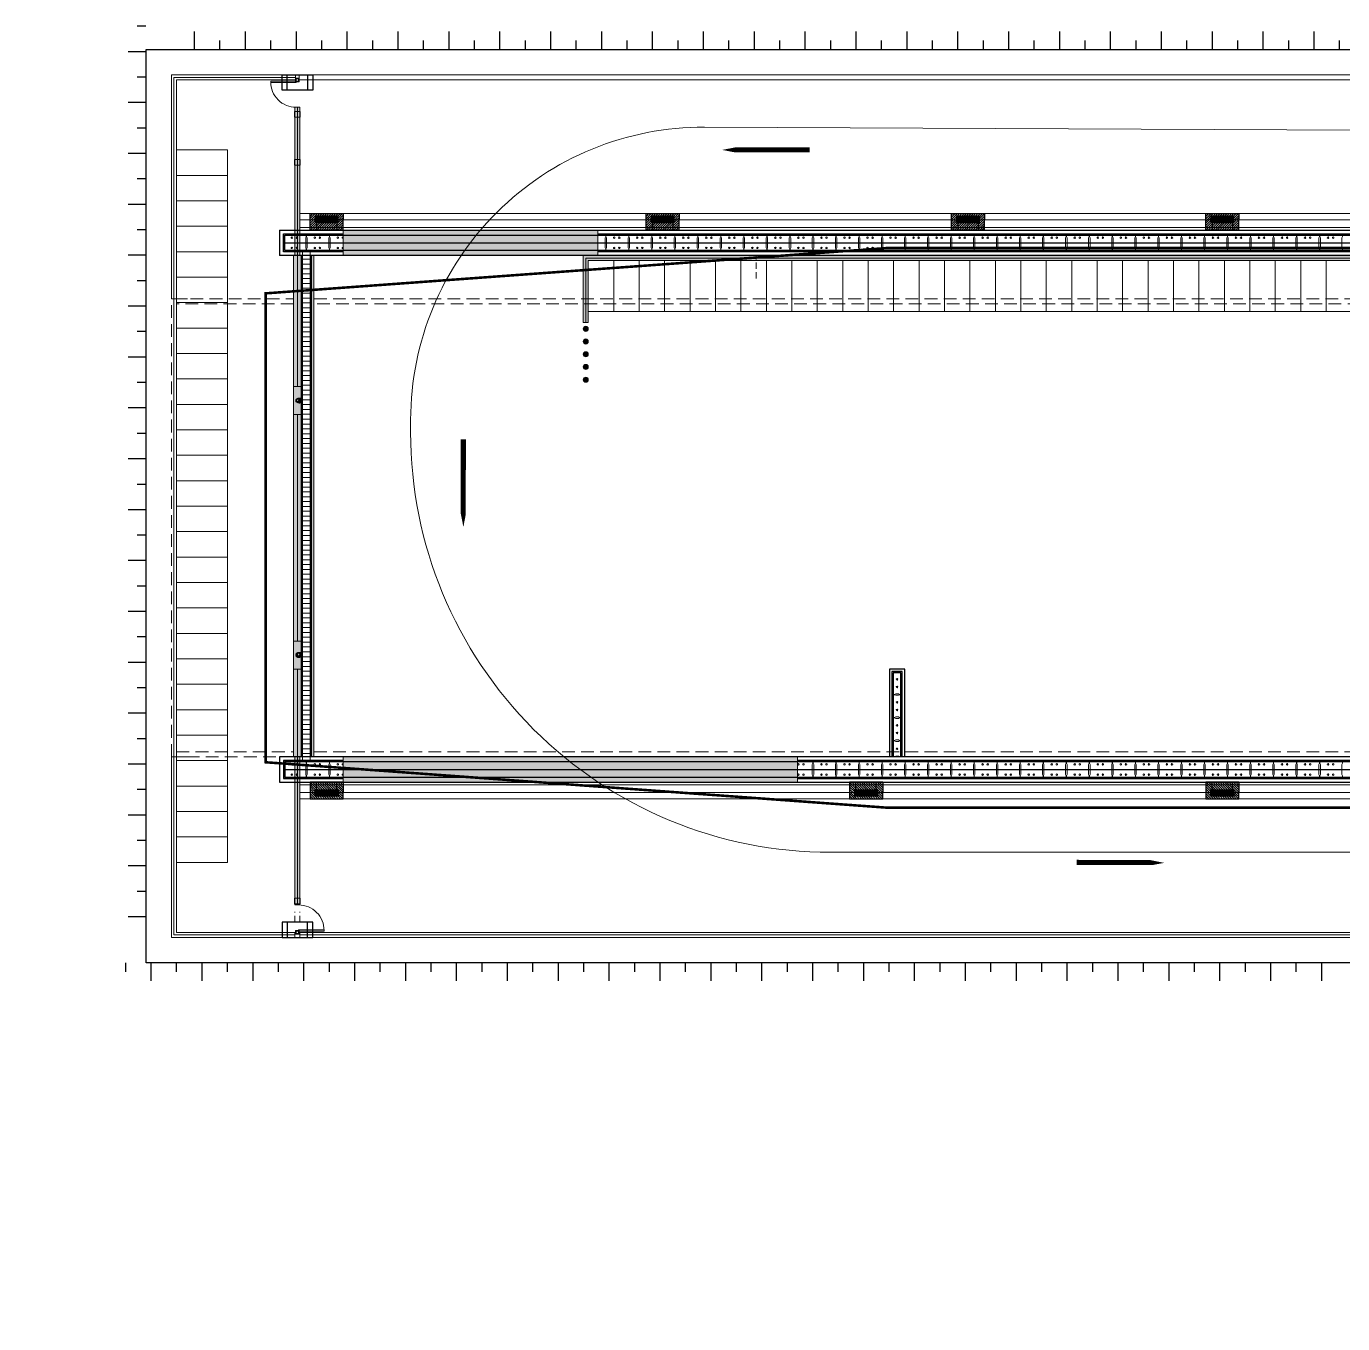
# Model space of a CAD drawing. Header units: millimetres. Extents: x -257704 to 345913, y -114363 to 98547.
# Drawn here: x -78703 to -26972, y -31280 to 19708 of the extents above; entities that cross this region are included whole.
import ezdxf

# ---------------------------------------------------------------- set-up
doc = ezdxf.new("R2010")
doc.units = ezdxf.units.MM
doc.header["$LTSCALE"] = 100
doc.header["$MEASUREMENT"] = 0
for name, pattern in [('CENTERX2', [4, 2.5, -0.5, 0.5, -0.5]), ('CONTINOUS', [0]), ('CP2-DRA-FT-STTD-39301-39302$0$DASHDOT', [1, 0.5, -0.25, 0, -0.25]), ('DASHDOT', [1, 0.5, -0.25, 0, -0.25]), ('DASHED2', [0.375, 0.25, -0.125])]:
    doc.linetypes.add(name, pattern=pattern)
for name, color, linetype, lineweight in [('1.Fence Wall', 2, 'Continuous', 15), ('3', 3, 'DASHDOT', 13), ('3.Curb', 6, 'CONTINOUS', 15), ('8', 8, 'Continuous', 5), ('ARC_AXIS_LINE', 240, 'Continuous', 5), ('ARC_HATCH', 8, 'Continuous', 0), ('BOLLARD', 221, 'Continuous', 5), ('BOUNDARY', 251, 'Continuous', 5), ('Fence200', 1, 'Continuous', 5), ('Foundation', 3, 'DASHED2', 9), ('gate', 5, 'Continuous', 9), ('hatch', 8, 'Continuous', 9), ('Retaining wall', 5, 'DASHED2', 5), ('trench cover', 74, 'Continuous', 0)]:
    doc.layers.add(name, color=color, linetype=linetype, lineweight=lineweight)
doc.layers.add('ARC-PAKING-AR', color=9, linetype='Continuous', lineweight=5, true_color=0x808080)
for name, color, linetype in [('H_MepDuong', 3, 'Continuous'), ('L1-DRAINAGE-LONG_DITCH', 25, 'Continuous'), ('L1-DRAINAGE-TRANS_PIPE', 230, 'CENTERX2'), ('MEP-PL-STORM', 140, 'CP2-DRA-FT-STTD-39301-39302$0$DASHDOT')]:
    doc.layers.add(name, color=color, linetype=linetype)

# ---------------------------------------------------------------- blocks, each defined once
blk = doc.blocks.new('*U56')
at = {"layer": 'H_MepDuong', "ltscale": 10}
for p, q in [((0, 0), (0, 700)), ((1000, 0), (1000, 350))]:
    blk.add_line(p, q, dxfattribs=at)
blk = doc.blocks.new('*U57')
for p, rotation in [((700330, -133118), 38.69068806982043), ((698769, -134369), 38.69068806982043), ((697208, -135619), 38.69068806982043), ((695647, -136869), 38.69068806982043), ((694086, -138119), 38.69068806982043), ((692525, -139370), 38.69068806982043), ((690963, -140620), 38.69068806982043), ((689402, -141870), 38.69068806982043), ((687841, -143120), 38.69068806982043), ((686280, -144371), 38.69068806982043), ((684719, -145621), 38.69068806982043), ((683158, -146871), 38.69068806982043), ((681597, -148121), 38.69068806982043), ((680036, -149371), 38.69068806982043), ((678475, -150622), 38.69068806982043), ((676914, -151872), 38.69068806982043), ((675353, -153122), 38.69068806982043), ((673792, -154372), 38.69068806982043), ((672231, -155623), 38.69068806982043), ((670670, -156873), 38.69068806982043), ((669109, -158123), 38.69068806982043), ((667548, -159373), 38.69068806982043), ((665986, -160624), 38.69068806982043), ((664554, -161888), 128.6906876853414), ((722993, -160962), 218.6907152937127), ((721432, -162213), 218.6907152937127), ((665805, -163449), 128.6906876853414), ((719871, -163463), 218.6907152937127), ((667055, -165010), 128.6906876853414), ((718310, -164713), 218.6907152937127), ((668305, -166571), 128.6906876853414), ((716749, -165963), 218.6907152937127), ((669555, -168132), 128.6906876853414), ((715188, -167214), 218.6907152937127), ((713626, -168464), 218.6907152937127), ((670806, -169693), 128.6906876853414), ((712065, -169714), 218.6907152937127), ((672056, -171254), 128.6906876853414), ((710504, -170964), 218.6907152937127), ((673306, -172816), 128.6906876853414), ((708943, -172214), 218.6907152937127), ((674556, -174377), 128.6906876853414), ((707382, -173465), 218.6907152937127), ((705821, -174715), 218.6907152937127), ((675807, -175938), 128.6906876853414), ((704260, -175965), 218.6907152937127), ((677057, -177499), 128.6906876853414), ((702699, -177215), 218.6907152937127), ((678307, -179060), 128.6906876853414), ((701138, -178466), 218.6907152937127), ((679557, -180621), 128.6906876853414), ((699577, -179716), 218.6907152937127), ((698016, -180966), 218.6907152937127), ((680807, -182182), 128.6906876853414), ((696455, -182216), 218.6907152937127), ((682058, -183743), 128.6906876853414), ((694894, -183467), 218.6907152937127), ((683308, -185304), 128.6906876853414), ((693333, -184717), 218.6907152937127), ((684558, -186865), 128.6906876853414), ((691772, -185967), 218.6907152937127), ((690211, -187217), 218.6907152937127), ((685808, -188426), 128.6906876853414), ((688649, -188467), 218.6907152937127), ((687088, -189718), 218.6907152937127)]:
    blk.add_blockref('*U56', p, dxfattribs=dict(rotation=rotation))
blk = doc.blocks.new('A$C289536E3')
at = {"layer": 'ARC_HATCH'}
h = blk.add_hatch(dxfattribs=at)
h.set_pattern_fill('ANSI31', color=256, scale=0.02, angle=-89.9998)
h.set_pattern_definition([(315.000175, (903.078894, 264.85122), (0.0449011436, 0.0449014176), [])])
h.paths.add_polyline_path([(0.65, -0.65), (0.65, -0.4), (0.65, 0), (0.4, 0), (0.4, -0.3), (0.45, -0.3), (0.45, -0.55), (-0.45, -0.55), (-0.45, -0.3), (-0.4, -0.3), (-0.4, 0), (-0.65, 0), (-0.65, -0.4), (-0.65, -0.65)])
h.paths.add_polyline_path([(0.4, -0.3), (0.4, 0), (-0.4, 0), (-0.4, -0.3)], flags=17)
h = blk.add_hatch(color=256, dxfattribs=at)
h.dxf.hatch_style = 1
h.paths.add_polyline_path([(0.437, -0.537), (0.437, -0.313), (-0.437, -0.313), (-0.437, -0.537)])
h.paths.add_polyline_path([(0.432, -0.532), (-0.432, -0.532), (-0.432, -0.318), (0.432, -0.318)], flags=16)
h = blk.add_hatch(dxfattribs=at)
h.set_pattern_fill('ANSI32', color=256, scale=0.003, angle=225.0002)
h.set_pattern_definition([(270.0001748, (903.078893, 264.901222), (0.028575, 8.72e-08), []), (270.0001748, (903.069368, 264.891697), (0.028575, 8.72e-08), [])])
h.paths.add_polyline_path([(0.432, -0.318), (0.432, -0.532), (-0.432, -0.532), (-0.432, -0.318)])
blk.add_line((0.65, 0), (-0.65, 0))
at = {"ltscale": 0.5, "flags": 128}
blk.add_lwpolyline([(-0.65, -0.4), (-0.65, -0.65), (0.65, -0.65), (0.65, -0.4)], dxfattribs=at)
for points in [[(0.45, -0.3), (0.45, -0.55), (-0.45, -0.55), (-0.45, -0.3)], [(0.437, -0.313), (0.437, -0.537), (-0.437, -0.537), (-0.437, -0.313)], [(0.432, -0.318), (0.432, -0.532), (-0.432, -0.532), (-0.432, -0.318)]]:
    blk.add_lwpolyline(points, close=True)
at = {"layer": 'L1-DRAINAGE-LONG_DITCH', "ltscale": 2}
for p, q in [((0.4, -0.35), (0.4, 0)), ((0.65, 0), (0.65, -0.4)), ((-0.65, 0), (-0.65, -0.4)), ((-0.4, -0.35), (-0.4, 0))]:
    blk.add_line(p, q, dxfattribs=at)
blk.add_lwpolyline([(0.4, -0.35), (0.4, -0.5), (-0.4, -0.5), (-0.4, -0.35)], close=True, dxfattribs=at)
blk = doc.blocks.new('*U54')
at = {"layer": 'ARC-PAKING-AR'}
blk.add_lwpolyline([(468, 1015), (1093, 235), (-468, -1015), (-1093, -235)], close=True, dxfattribs=at)
blk = doc.blocks.new('*U55')
for p in [(-16878, 21074), (-16253, 20294), (-15628, 19513), (-15003, 18733), (-14378, 17952), (-13752, 17172), (-13127, 16391), (-12502, 15611), (-11877, 14830), (-11252, 14050), (-10627, 13269), (-10002, 12489), (-9377, 11708), (-8752, 10927), (-8126, 10147), (-7501, 9366), (-6876, 8586), (-6251, 7805), (-5626, 7025), (-5001, 6244), (-4376, 5464), (-3751, 4683), (-3126, 3903), (-2500, 3122), (-1875, 2342), (-1250, 1561), (-625, 781), (0, 0)]:
    blk.add_blockref('*U54', p)
blk = doc.blocks.new('CP2-DRA-FT-STTD-39301-39302$0$PIPE')
h = blk.add_hatch(color=256)
h.dxf.hatch_style = 1
h.paths.add_polyline_path([(50, 0, 1), (0, 0, -1), (-50, 0, 1)])
at = {"ltscale": 100}
for radius in [57, 50]:
    blk.add_circle((0, 0), radius, dxfattribs=at)
for centre, start, end in [((-25, 0), 180, 0), ((25, 0), 0, 180)]:
    blk.add_arc(centre, 25, start, end)
blk = doc.blocks.new('ELB90-150(UP90)DN')
for p, q in [((-84, -83), (-89, -88)), ((-89, -168), (-89, -88)), ((-89, -88), (-13, -88)), ((-89, -168), (89, -168)), ((-84, -29), (-84, -83)), ((-84, -83), (-32, -83)), ((0, -89), (0, -168)), ((13, -88), (89, -88)), ((84, -83), (32, -83)), ((84, -83), (84, -29)), ((84, -83), (89, -88)), ((89, -168), (89, -88))]:
    blk.add_line(p, q)
for radius in [89, 84]:
    blk.add_circle((0, 0), radius)
blk = doc.blocks.new('*U21')
blk.add_blockref('ELB90-150(UP90)DN', (0, 0))
blk = doc.blocks.new('bollard H')
at = {"layer": 'BOLLARD'}
h = blk.add_hatch(color=256, dxfattribs=at)
h.dxf.hatch_style = 1
h.set_gradient(color1=(128, 128, 128), tint=1, name='SPHERICAL')
edge = h.paths.add_edge_path()
edge.add_arc((0, 0), 0.1, -7.8306, 352.1694)
blk.add_circle((0, 0), 0.1, dxfattribs=at)
blk = doc.blocks.new('*U53')
at = {"layer": 'BOLLARD', "xscale": 1000, "yscale": 1000, "zscale": 1000, "rotation": 7.830578339736208}
blk.add_blockref('bollard H', (0, 0), dxfattribs=at)
blk = doc.blocks.new('*U52')
at = {"layer": 'BOLLARD'}
for p in [(-272, 1981), (-204, 1486), (-136, 991), (-68, 495), (0, 0)]:
    blk.add_blockref('*U53', p, dxfattribs=at)
blk = doc.blocks.new('cv1')
at = {"layer": 'trench cover'}
blk.add_lwpolyline([(-0.195, -0.025), (-0.1, -0.025), (-0.05, 0), (0.05, 0), (0.1, -0.025), (0.195, -0.025), (0.195, 0.875), (0.1, 0.875), (0.05, 0.85), (-0.05, 0.85), (-0.1, 0.875), (-0.195, 0.875)], close=True, dxfattribs=at)
for centre in [(0, 0.575), (0, 0.275)]:
    blk.add_circle(centre, 0.03, dxfattribs=at)
blk = doc.blocks.new('*U37')
at = {"layer": 'trench cover', "rotation": 38.69068872130704}
blk.add_blockref('cv1', (0.266, -0.332), dxfattribs=at)
blk = doc.blocks.new('*U38')
at = {"layer": 'trench cover'}
for p in [(-1.131, 1.413), (-0.566, 0.706), (0, 0)]:
    blk.add_blockref('*U37', p, dxfattribs=at)
blk = doc.blocks.new('c1')
at = {"layer": 'trench cover'}
blk.add_lwpolyline([(875, 345), (875, 250), (850, 200), (850, -200), (875, -250), (875, -345), (-25, -345), (-25, -250), (0, -200), (0, 200), (-25, 250), (-25, 345)], close=True, dxfattribs=at)
for centre in [(304, 200), (504, 200), (304, -200), (504, -200)]:
    blk.add_circle(centre, 30, dxfattribs=at)
blk = doc.blocks.new('*U41')
at = {"layer": 'trench cover', "xscale": 0.001, "yscale": 0.001, "zscale": 0.001}
blk.add_blockref('c1', (-0.425, 0), dxfattribs=at)
blk = doc.blocks.new('*U45')
at = {"layer": 'trench cover', "xscale": 0.001, "yscale": 0.001, "zscale": 0.001}
blk.add_blockref('c1', (-0.425, 0), dxfattribs=at)
blk = doc.blocks.new('latest trench ap')
at = {"layer": '8', "ltscale": 0.5}
h = blk.add_hatch(dxfattribs=at)
h.set_pattern_fill('AR-CONC', color=256, scale=0.002, angle=-128.6907)
h.set_pattern_definition([(319.99983, (-129.99318, 128.5194), (-0.0318793, -0.36436924), [0.0381, -0.4191]), (264.99983, (-129.99318, 128.5194), (0.3821139, 0.0704857), [0.03048, -0.3352812]), (10.45127, (-129.99583, 128.48904), (0.3502346, -0.2938836), [0.03238, -0.3561805]), (316.18403, (-129.89158, 128.5194), (-0.0840863, -0.5421578), [0.05715, -0.62865]), (6.6354, (-129.8986, 128.47423), (0.4948508, -0.4748098), [0.04857, -0.5342712]), (261.184, (-129.8916, 128.5194), (0.4948508, -0.4748098), [0.04572, -0.5029195]), (290.99983, (-129.91698, 128.4686), (-0.2045313, -0.30322816), [0.0381, -0.4191]), (235.99983, (-129.91698, 128.4686), (0.3683756, -0.1236052), [0.03048, -0.33528]), (341.45127, (-129.93402, 128.44334), (0.1638442, -0.4268333), [0.03238, -0.3561799]), (307.49983, (-129.99318, 128.51941), (0.16911006, -0.00617772), [0, -0.331216, 0, -0.34036, 0, -0.33655]), (277.49983, (-129.99318, 128.5194), (0.20036074, -0.13363994), [0, -0.194056, 0, -0.323596, 0, -0.12827]), (237.49983, (-129.99318, 128.63269), (-0.01145832, -0.27118116), [0, -0.127, 0, -0.39624, 0, -0.52578]), (227.49983, (-129.99318, 128.6835), (0.0508521, -0.2962585), [0, -0.1651, 0, -0.263144, 0, -0.37338])])
h.paths.add_polyline_path([(-140.005, 10), (-140.005, 9), (-150.005, 9), (-150.005, 10)])
h = blk.add_hatch(dxfattribs=at)
h.set_pattern_fill('AR-CONC', color=256, scale=0.002, angle=-128.6907)
h.set_pattern_definition([(319.99983, (-129.99318, 107.8194), (-0.0318793, -0.36436924), [0.0381, -0.4191]), (264.99983, (-129.99318, 107.8194), (0.3821139, 0.0704857), [0.03048, -0.3352812]), (10.45127, (-129.99583, 107.78905), (0.3502346, -0.2938836), [0.03238, -0.3561805]), (316.18403, (-129.89158, 107.8194), (-0.0840863, -0.5421578), [0.05715, -0.62865]), (6.6354, (-129.8986, 107.77423), (0.4948508, -0.4748098), [0.04857, -0.5342712]), (261.184, (-129.8916, 107.8194), (0.4948508, -0.4748098), [0.04572, -0.5029195]), (290.99983, (-129.91698, 107.7686), (-0.2045313, -0.30322816), [0.0381, -0.4191]), (235.99983, (-129.91698, 107.7686), (0.3683756, -0.1236052), [0.03048, -0.33528]), (341.45127, (-129.93402, 107.74334), (0.1638442, -0.4268333), [0.03238, -0.3561799]), (307.49983, (-129.99318, 107.81941), (0.16911006, -0.00617772), [0, -0.331216, 0, -0.34036, 0, -0.33655]), (277.49983, (-129.99318, 107.81941), (0.20036074, -0.13363994), [0, -0.194056, 0, -0.323596, 0, -0.12827]), (237.49983, (-129.99318, 107.9327), (-0.01145832, -0.27118116), [0, -0.127, 0, -0.39624, 0, -0.52578]), (227.49983, (-129.99318, 107.9835), (0.0508521, -0.2962585), [0, -0.1651, 0, -0.263144, 0, -0.37338])])
h.paths.add_polyline_path([(-132.155, -10.7), (-132.155, -11.7), (-150.005, -11.7), (-150.005, -10.7)])
for points in [[(-140.005, 10), (-140.005, 9), (-150.005, 9), (-150.005, 10)], [(-132.155, -10.7), (-132.155, -11.7), (-150.005, -11.7), (-150.005, -10.7)]]:
    blk.add_lwpolyline(points, close=True, dxfattribs=at)
at = {"layer": 'L1-DRAINAGE-LONG_DITCH', "ltscale": 0.8}
for p, q in [((-152.505, 10), (-152.505, 9)), ((-152.355, 9.15), (-152.355, 9.85))]:
    blk.add_line(p, q, dxfattribs=at)
at = {"layer": 'L1-DRAINAGE-LONG_DITCH', "ltscale": 0.8, "flags": 128}
for points in [[(-152.505, 10), (-130.47, 10), (-93.155, 10), (-40.705, 10)], [(-152.355, 9.85), (-150.005, 9.85)], [(-140.005, 9.85), (-130.47, 9.85), (-93.155, 9.85), (-40.705, 9.85)], [(-40.705, 9), (-93.155, 9), (-130.47, 9), (-152.505, 9)], [(-39.305, 9), (-10.205, 9), (-10.205, -10.7), (-152.505, -10.7), (-152.505, -11.7), (-9.205, -11.7), (-9.205, -0.549), (-0.701, -0.498)], [(-150.005, 9.15), (-152.355, 9.15)], [(-40.705, 9.15), (-93.155, 9.15), (-130.47, 9.15), (-140.005, 9.15)], [(-127.939, -10.7), (-127.939, -7.25), (-128.539, -7.25), (-128.539, -10.7)], [(-128.039, -10.7), (-128.039, -7.35), (-128.439, -7.35), (-128.439, -10.7)], [(-150.005, -10.85), (-152.355, -10.85), (-152.355, -11.55), (-150.005, -11.55)], [(-10.055, -10.85), (-10.055, -10.85), (-132.155, -10.85)], [(-132.155, -11.55), (-9.355, -11.55), (-9.355, -10.85)]]:
    blk.add_lwpolyline(points, dxfattribs=at)
at = {"layer": 'L1-DRAINAGE-LONG_DITCH', "ltscale": 10}
for points in [[(-40.705, 9.2), (-93.155, 9.2), (-130.47, 9.2), (-152.305, 9.2), (-152.305, 9.8)], [(-152.305, 9.2), (-152.305, 9.8), (-130.47, 9.8), (-93.155, 9.8), (-40.705, 9.8)], [(-39.305, 9.2), (-10.005, 9.2), (-10.005, -10.9), (-152.305, -10.9), (-152.305, -11.5), (-9.405, -11.5), (-9.405, -0.349), (-0.701, -0.298)]]:
    blk.add_lwpolyline(points, dxfattribs=at)
at = {"layer": 'L1-DRAINAGE-LONG_DITCH', "ltscale": 10, "flags": 128}
blk.add_lwpolyline([(-128.089, -10.7), (-128.089, -7.4), (-128.389, -7.4), (-128.389, -10.7)], dxfattribs=at)
at = {"layer": 'L1-DRAINAGE-TRANS_PIPE', "ltscale": 2, "flags": 128}
for points in [[(-152.305, 9.5), (-40.705, 9.5)], [(-152.305, -11.2), (-9.705, -11.2), (-9.705, 9.5), (-39.305, 9.5)]]:
    blk.add_lwpolyline(points, dxfattribs=at)
at = {"layer": 'trench cover'}
for points in [[(-150.005, 9.155), (-150.545, 9.155), (-150.545, 9.25), (-150.52, 9.3), (-150.52, 9.7), (-150.545, 9.75), (-150.545, 9.845), (-150.005, 9.845)], [(-140.005, 9.845), (-139.69, 9.845), (-139.69, 9.75), (-139.715, 9.7), (-139.715, 9.3), (-139.69, 9.25), (-139.69, 9.155), (-140.005, 9.155)], [(-150.005, -11.545), (-150.545, -11.545), (-150.545, -11.45), (-150.52, -11.4), (-150.52, -11), (-150.545, -10.95), (-150.545, -10.855), (-150.005, -10.855)], [(-132.155, -10.855), (-131.545, -10.855), (-131.545, -10.95), (-131.57, -11), (-131.57, -11.4), (-131.545, -11.45), (-131.545, -11.545), (-132.155, -11.545)]]:
    blk.add_lwpolyline(points, dxfattribs=at)
blk.add_lwpolyline([(-128.434, -10.07), (-128.339, -10.07), (-128.289, -10.095), (-128.189, -10.095), (-128.139, -10.07), (-128.044, -10.07), (-128.044, -10.7), (-128.139, -10.7), (-128.189, -10.675), (-128.289, -10.675), (-128.339, -10.7), (-128.434, -10.7)], close=True, dxfattribs=at)
for centre in [(-150.216, 9.7), (-150.216, 9.3), (-128.239, -10.385), (-150.216, -11), (-150.216, -11.4), (-132.116, -11), (-132.116, -11.4), (-131.916, -11), (-131.916, -11.4)]:
    blk.add_circle(centre, 0.03, dxfattribs=at)
for centre, start, end in [((-150.016, 9.7), 67.6328, 292.3669), ((-150.016, 9.3), 67.6353, 292.3643), ((-150.016, -11), 67.6328, 292.3669), ((-150.016, -11.4), 67.6353, 292.3643)]:
    blk.add_arc(centre, 0.03, start, end, dxfattribs=at)
for name, p in [('*U45', (-151.905, 9.5)), ('*U45', (-151, 9.5)), ('*U45', (-139.235, 9.5)), ('*U45', (-138.33, 9.5)), ('*U45', (-137.425, 9.5)), ('*U45', (-136.52, 9.5)), ('*U45', (-135.615, 9.5)), ('*U45', (-134.71, 9.5)), ('*U45', (-133.805, 9.5)), ('*U45', (-132.9, 9.5)), ('*U45', (-131.995, 9.5)), ('*U45', (-131.09, 9.5)), ('*U45', (-130.185, 9.5)), ('*U45', (-129.28, 9.5)), ('*U45', (-128.375, 9.5)), ('*U45', (-127.47, 9.5)), ('*U45', (-126.565, 9.5)), ('*U45', (-125.66, 9.5)), ('*U45', (-124.755, 9.5)), ('*U45', (-123.85, 9.5)), ('*U45', (-122.945, 9.5)), ('*U45', (-122.04, 9.5)), ('*U45', (-121.135, 9.5)), ('*U45', (-120.23, 9.5)), ('*U45', (-119.325, 9.5)), ('*U45', (-118.42, 9.5)), ('*U45', (-117.515, 9.5)), ('*U45', (-116.61, 9.5)), ('*U45', (-115.705, 9.5)), ('*U45', (-114.8, 9.5)), ('*U45', (-113.895, 9.5)), ('*U45', (-112.99, 9.5)), ('*U45', (-112.085, 9.5)), ('*U45', (-111.18, 9.5)), ('*U41', (-151.905, -11.2)), ('*U41', (-151, -11.2)), ('*U41', (-131.09, -11.2)), ('*U41', (-130.185, -11.2)), ('*U41', (-129.28, -11.2)), ('*U41', (-128.375, -11.2)), ('*U41', (-127.47, -11.2)), ('*U41', (-126.565, -11.2)), ('*U41', (-125.66, -11.2)), ('*U41', (-124.755, -11.2)), ('*U41', (-123.85, -11.2)), ('*U41', (-122.945, -11.2)), ('*U41', (-122.04, -11.2)), ('*U41', (-121.135, -11.2)), ('*U41', (-120.23, -11.2)), ('*U41', (-119.325, -11.2)), ('*U41', (-118.42, -11.2)), ('*U41', (-117.515, -11.2)), ('*U41', (-116.61, -11.2)), ('*U41', (-115.705, -11.2)), ('*U41', (-114.8, -11.2)), ('*U41', (-113.895, -11.2)), ('*U41', (-112.99, -11.2)), ('*U41', (-112.085, -11.2)), ('*U41', (-111.18, -11.2))]:
    blk.add_blockref(name, p, dxfattribs=at)
at = {"layer": 'trench cover', "xscale": -0.9999999999999987, "rotation": 218.6906887219729}
blk.add_blockref('*U38', (-128.239, -7.805), dxfattribs=at)

msp = doc.modelspace()

# ---------------------------------------------------------------- hatches: boundary and pattern name
at = {"layer": 'ARC_HATCH'}
h = msp.add_hatch(dxfattribs=at)
h.set_pattern_fill('DOTS', color=256, scale=40, angle=-38.69068872)
h.set_pattern_definition([(359.999825, (-150350.784, 51985.925), (31.750194, 63.499903), [0, -63.5])])
h.paths.add_polyline_path([(-67900, 10699.9899), (-67950.0002, 10699.9887), (-67950, 16525.0047), (-68150, 16525.0047), (-68150.0002, 10700.0016), (-68200, 10700.0017), (-68200, -9000.013), (-68150.0006, -8999.9975), (-68150.0006, -14825.0806), (-67950.0006, -14825.0806), (-67950, -9000.0105), (-67900, -9000.0093)])
h.paths.add_polyline_path([(-67400, 10700.0017), (-67500, 10699.9994), (-67500, -8999.9999), (-67400, -8999.9975)], flags=17)
h = msp.add_hatch(dxfattribs=at)
h.set_pattern_fill('DOTS', color=256, scale=40, angle=-38.69068872)
h.set_pattern_definition([(359.999825, (-44969.335, 10861.75), (31.750194, 63.499903), [0, -63.5])])
h.paths.add_polyline_path([(31074.9575, 10699.9995), (31074.9575, 5550), (30874.9575, 5550), (30874.9575, 10499.9995), (-56620.001, 10499.9995), (-56619.9934, 8070), (-56819.9934, 8070), (-56820.001, 10699.9995)])
at = {"layer": 'hatch'}
h = msp.add_hatch(dxfattribs=at)
h.set_pattern_fill('ANSI31', color=256, scale=60, angle=123.91813137)
h.set_pattern_definition([(180, (-145023.72, 8268.73), (5e-08, -190.5), [])])
h.paths.add_polyline_path([(-67895.0258, -8999.9845), (-67505, -8999.9845), (-67505, 10700.0147), (-67899.9642, 10700.0147)])

# ---------------------------------------------------------------- linework, layer by layer
for points in [[(-67450, 17800.0111), (-67450, 17200.0341), (-68650, 17200.0341), (-68650, 17800.0117)], [(-67650, 17800.0112), (-67650, 17200.0341), (-68450, 17200.0341), (-68450, 17800.0116)], [(-67449.9858, -16100.0672), (-67449.9858, -15500.0901), (-68649.9858, -15500.0902), (-68649.9858, -16100.0678)], [(-67649.9858, -16100.0673), (-67649.9858, -15500.0901), (-68449.9858, -15500.0902), (-68449.9858, -16100.0677)]]:
    msp.add_lwpolyline(points, close=True)
at = {"layer": '1.Fence Wall', "ltscale": 0.5}
for p, q in [((-68200, 5550), (-67900, 5550)), ((-68200, 4450), (-67900, 4450)), ((-68199.9937, -4450), (-67899.9937, -4450)), ((-68199.9937, -5550), (-67899.9937, -5550)), ((-68150.8963, -15900.0676), (-68150.8963, -16100.0676)), ((-67950.8963, -15900.0676), (-67950.8963, -16100.0676))]:
    msp.add_line(p, q, dxfattribs=at)
for points in [[(-72800, 17600.0178), (-68125.9056, 17600.0177), (-68125.9056, 17800.0177), (-73000, 17800.0178), (-73000.0001, 9000)], [(-72800.0001, 9000), (-72800, 17600.0178)], [(-67900, -8999.9845), (-67900, 10700.0147)], [(-67500, 10700.0147), (-67500, -8999.9845)], [(-73000.0004, -9000), (-73000.0006, -16100.0697), (-68150.8963, -16100.0675)], [(-68150.8963, -15900.0675), (-72800.0006, -15900.0696), (-72800.0004, -9000)], [(-67950.8963, -16100.0676), (84550.01, -16099.9966), (84550.0098, -15899.9966), (-67950.8963, -15900.0676)]]:
    msp.add_lwpolyline(points, dxfattribs=at)
for points in [[(-68200, 10700.0147), (-68150.0002, 10700.0146), (-68150, 16525.0177), (-67950, 16525.0177), (-67950.0002, 10700.0017), (-67400, 10700.0147), (-67400, -8999.9845), (-67950, -8999.9975), (-67950.0006, -14825.0676), (-68150.0006, -14825.0676), (-68150.0006, -8999.9845), (-68200, -9000)], [(31074.9575, 10699.9995), (31074.9575, 5550), (30874.9575, 5550), (30874.9575, 10499.9995), (-56620.001, 10499.9995), (-56619.9934, 8070), (-56819.9934, 8070), (-56820.001, 10699.9995)]]:
    msp.add_lwpolyline(points, close=True, dxfattribs=at)
at = {"layer": '1.Fence Wall', "ltscale": 5}
for points in [[(-67850, 10900.0017), (-67850, -9199.9975)], [(-67550, -9199.9975), (-67550, 10900.0017)]]:
    msp.add_lwpolyline(points, dxfattribs=at)
at = {"layer": '3', "ltscale": 0.5, "flags": 128}
for points in [[(-51354.5009, 14850.182, 0, 700, 0), (-49554.5066, 14854.7157, 200, 200, 0), (-47917.3999, 14850.1819, 200, 200, 0)], [(-61527.8868, 34.0396, 0, 700, 0), (-61532.4204, 1834.0339, 200, 200, 0), (-61527.8867, 3471.1406, 200, 200, 0)], [(-33991.1936, -13169.8247, 0, 700, 0), (-35791.1311, -13154.8141, 200, 200, 0), (-37428.2364, -13149.8188, 200, 200, 0)]]:
    msp.add_lwpolyline(points, format="xyseb", dxfattribs=at)
at = {"layer": '3.Curb'}
msp.add_line((-67975.9106, 17600.0177), (-67975.9106, 17800.0103), dxfattribs=at)
at = {"layer": '3.Curb', "flags": 128}
msp.add_lwpolyline([(-67975.9106, 17800.0103), (31150.9268, 17800.0103), (74550.0008, 17800.0094, -0.0668586209), (86034.959, 14950.0584, -0.0716272941), (102550.4956, 4971.3931), (102550.4956, -3584.5701, 0.4142135622), (107350.4956, -8384.5701), (108784.8186, -8384.5701), (108784.8186, -8584.5701), (107350.4956, -8584.5701, -0.4142135624), (102350.4956, -3584.5701), (102350.4956, 4876.6272, 0.0712661676), (85959.1719, 14764.9585, 0.0667828906), (74539.0059, 17600.0094), (31150.9268, 17600.0103), (-67975.9106, 17600.0521)], format="xyb", dxfattribs=at)
for points in [[(-67950.0001, 11700.0017), (-67950.0001, 12350.0019), (74550.0101, 12350.0356), (74550.0101, 11700.0356), (-67950.0001, 11700.0019)], [(-67950.0001, 12100.0019), (74550.0101, 12100.0356)], [(-67950.0001, 11800.0019), (74550.0101, 11800.0356)], [(-67950.0002, -10649.9974), (-67950.0001, -9999.9975), (74550.0096, -9999.9956), (74550.0096, -10649.9956), (-67950.0002, -10649.9974)], [(74550.0096, -10099.9956), (-67950.0001, -10099.9975)], [(74550.0096, -10399.9956), (-67950.0002, -10399.9975)]]:
    msp.add_lwpolyline(points, dxfattribs=at)
at = {"layer": 'ARC-PAKING-AR'}
for points in [[(-56619.9999, 10500.0015), (-55619.9999, 10499.9996), (-55620.0035, 8499.9996), (-56620.0035, 8500.0015)], [(-55619.9999, 10500.0164), (-54619.9999, 10500.0145), (-54620.0035, 8500.0145), (-55620.0035, 8500.0164)], [(-54619.9999, 10500.0133), (-53619.9999, 10500.0115), (-53620.0035, 8500.0115), (-54620.0035, 8500.0133)], [(-53619.9999, 10500.0103), (-52619.9999, 10500.0084), (-52620.0035, 8500.0084), (-53620.0035, 8500.0103)], [(-52619.9999, 10500.0072), (-51619.9999, 10500.0054), (-51620.0035, 8500.0054), (-52620.0035, 8500.0072)], [(-51619.9999, 10500.0041), (-50619.9999, 10500.0023), (-50620.0035, 8500.0023), (-51620.0035, 8500.0041)], [(-50619.9999, 10500.0011), (-49619.9999, 10499.9993), (-49620.0035, 8499.9993), (-50620.0035, 8500.0011)], [(-49619.9999, 10499.998), (-48619.9999, 10499.9962), (-48620.0035, 8499.9962), (-49620.0035, 8499.998)], [(-48619.9999, 10499.995), (-47619.9999, 10499.9932), (-47620.0035, 8499.9932), (-48620.0035, 8499.995)], [(-47619.9999, 10499.9907), (-46619.9999, 10499.9889), (-46620.0035, 8499.9889), (-47620.0035, 8499.9907)], [(-46619.9999, 10499.9877), (-45619.9999, 10499.9858), (-45620.0035, 8499.9858), (-46620.0035, 8499.9877)], [(-45619.9999, 10499.9846), (-44619.9999, 10499.9828), (-44620.0035, 8499.9828), (-45620.0035, 8499.9846)], [(-44619.9999, 10499.9816), (-43619.9999, 10499.9797), (-43620.0035, 8499.9797), (-44620.0035, 8499.9816)], [(-43619.9999, 10499.9785), (-42619.9999, 10499.9767), (-42620.0035, 8499.9767), (-43620.0035, 8499.9785)], [(-42619.9999, 10499.9755), (-41619.9999, 10499.9736), (-41620.0035, 8499.9736), (-42620.0035, 8499.9755)], [(-41619.9999, 10499.9724), (-40619.9999, 10499.9706), (-40620.0035, 8499.9706), (-41620.0035, 8499.9724)], [(-40619.9999, 10499.9694), (-39619.9999, 10499.9675), (-39620.0035, 8499.9675), (-40620.0035, 8499.9694)], [(-39619.9999, 10499.9663), (-38619.9999, 10499.9645), (-38620.0035, 8499.9645), (-39620.0035, 8499.9663)], [(-38619.9999, 10499.9633), (-37619.9999, 10499.9614), (-37620.0035, 8499.9614), (-38620.0035, 8499.9633)], [(-37619.9999, 10499.9602), (-36619.9999, 10499.9584), (-36620.0035, 8499.9584), (-37620.0035, 8499.9602)], [(-36619.9999, 10499.9572), (-35619.9999, 10499.9553), (-35620.0035, 8499.9553), (-36620.0035, 8499.9572)], [(-35619.9999, 10499.9541), (-34619.9999, 10499.9523), (-34620.0035, 8499.9523), (-35620.0035, 8499.9541)], [(-34619.9999, 10499.9511), (-33619.9999, 10499.9492), (-33620.0035, 8499.9492), (-34620.0035, 8499.9511)], [(-33619.9999, 10499.948), (-32619.9999, 10499.9462), (-32620.0035, 8499.9462), (-33620.0035, 8499.948)], [(-32619.9999, 10499.945), (-31619.9999, 10499.9431), (-31620.0035, 8499.9431), (-32620.0035, 8499.945)], [(-31619.9999, 10499.9419), (-30619.9999, 10499.9401), (-30620.0035, 8499.9401), (-31620.0035, 8499.9419)], [(-30619.9999, 10499.9389), (-29619.9999, 10499.937), (-29620.0035, 8499.937), (-30620.0035, 8499.9389)], [(-29619.9999, 10499.9346), (-28619.9999, 10499.9328), (-28620.0035, 8499.9328), (-29620.0035, 8499.9346)], [(-28619.9999, 10499.9315), (-27619.9999, 10499.9297), (-27620.0035, 8499.9297), (-28620.0035, 8499.9315)], [(-27619.9999, 10499.9285), (-26619.9999, 10499.9267), (-26620.0035, 8499.9267), (-27620.0035, 8499.9285)]]:
    msp.add_lwpolyline(points, close=True, dxfattribs=at)
at = {"layer": 'ARC_AXIS_LINE', "ltscale": 3, "flags": 128}
msp.add_lwpolyline([(99059.9306, -28941.4497), (99059.9306, -26755.1014, 0.4142135624), (85059.9306, -12755.1014), (-47100, -12755.1014, -0.4142135624), (-63600, 3744.8986), (-63600, 4244.8986, -0.4155514347), (-52047.4956, 15744.7787), (65224.2924, 15213.9222, -0.4128769545), (101059.9306, -20785.7026)], format="xyb", dxfattribs=at)
at = {"layer": 'BOUNDARY', "ltscale": 10, "const_width": 100}
msp.add_lwpolyline([(69300.6371, 9205.7939), (69299.5121, -9223.7081), (44849.3881, -11007.8636), (-44850.5816, -11002.3882), (-69300.4876, -9215.2477), (-69299.3627, 9213.4562), (-44849.2387, 10997.6118), (44850.7461, 10992.1363)], close=True, dxfattribs=at)
at = {"layer": 'Fence200', "ltscale": 0.45, "flags": 128}
for points in [[(-68125.9056, 17700.0177), (-72900, 17700.0178), (-72900.0006, -16000.0697), (-68150.8963, -16000.0675)], [(-68050, 5549.9995), (-68050, 16525.0177)], [(-56719.9934, 8070), (-56720.0004, 10599.9995), (30974.9575, 10599.9995), (30974.9575, 5550)], [(-68050, -4450.0005), (-68050, 4449.9962)], [(-68050, -14825.0676), (-68050, -5550.0038)], [(-67950.8963, -16000.0676), (84550.0099, -15999.9966)]]:
    msp.add_lwpolyline(points, dxfattribs=at)
at = {"layer": 'Fence200', "ltscale": 0.5}
for points in [[(-68164.75, 16361.3549), (-67935.1608, 16361.3542), (-67935.1615, 16135.4418), (-68164.7507, 16135.4425)], [(-68164.7557, 14479.7405), (-67937.5187, 14479.7398), (-67937.5194, 14253.8274), (-68164.7564, 14253.8281)], [(-68164.8443, -14555.652), (-67935.2551, -14555.6527), (-67935.2558, -14781.5651), (-68164.845, -14781.5644)]]:
    msp.add_lwpolyline(points, close=True, dxfattribs=at)
at = {"layer": 'Foundation', "ltscale": 10}
for p, q in [((-50024.9504, 9799.9995), (-50024.9504, 10699.9995)), ((-50014.9504, 9799.9995), (-50014.9504, 10699.9995)), ((-73000.0001, 9000), (-72029.1911, 9000)), ((-73000.0004, -9000), (-72029.1911, -9000)), ((-68150.8963, -15500.0902), (-68150.8963, -15100.0674)), ((-67950.8963, -15500.0902), (-67950.8963, -15100.0673))]:
    msp.add_line(p, q, dxfattribs=at)
at = {"layer": 'gate', "flags": 128}
for points in [[(-68125.9106, 17525.0177), (-67975.9106, 17525.0177), (-67975.9106, 17675.0177), (-68125.9106, 17675.0177)], [(-68100.9106, 17550.0177), (-68000.9106, 17550.0177), (-68000.9106, 17650.0177), (-68100.9106, 17650.0177)], [(-69100.9106, 17550.0177), (-68100.9106, 17550.0177), (-68100.9106, 17496.6844), (-69100.9106, 17496.6844)], [(-68125.8963, -15825.0676), (-67975.8963, -15825.0676), (-67975.8963, -15975.0676), (-68125.8963, -15975.0676)], [(-68100.8963, -15850.0676), (-68000.8963, -15850.0676), (-68000.8963, -15950.0676), (-68100.8963, -15950.0676)], [(-67000.8963, -15850.0676), (-68000.8963, -15850.0676), (-68000.8963, -15796.7343), (-67000.8963, -15796.7343)]]:
    msp.add_lwpolyline(points, close=True, dxfattribs=at)
at = {"layer": 'gate'}
for centre, start, end in [((-68100.9106, 17525.0177, -0.96), 179.99999999, 270.00000001), ((-68000.8963, -15825.0676, -0.96), 359.99999945, 89.99999948)]:
    msp.add_arc(centre, 1000, start, end, dxfattribs=at)
at = {"layer": 'H_MepDuong', "ltscale": 10}
msp.add_lwpolyline([(93359.7433, -31279.776), (93359.7433, -24899.9875, 0.4142135624), (85559.7433, -17099.9875), (84550.036, -17099.9966), (-74000.0006, -17100.0702), (-73999.9999, 18800.0115), (31150.9268, 18800.0103), (74604.607, 18800.0094, -0.0672294585), (86413.9189, 15875.5462, -0.0734074832), (103550.4956, 5442.6726), (103550.4956, -3584.5701, 0.4142135622), (107350.4956, -7384.5701), (108784.8186, -7384.5701)], format="xyb", dxfattribs=at)
at = {"layer": 'hatch'}
for points in [[(-67895, -8999.9845), (-67895, 10700.0147)], [(-67505, 10700.0147), (-67505, -8999.9845)]]:
    msp.add_lwpolyline(points, dxfattribs=at)
at = {"layer": 'Retaining wall', "ltscale": 20}
for points in [[(-68150.0006, -9000), (-73000, -9000), (-73000, 9000), (-68200, 9000)], [(-68200, 8800), (-72800, 8800), (-72800, -8800), (-68200, -8800)], [(-67400, 9000), (-18776.2082, 9000), (-18776.2082, 8800), (-67400, 8800)], [(-67400, -8800), (-18775, -8800), (-18775, -9000), (-67950, -9000)]]:
    msp.add_lwpolyline(points, dxfattribs=at)

# ---------------------------------------------------------------- block references
at = {"rotation": 321.3093112789681}
for name, p in [('*U57', (-491507.2226, 560490.5026)), ('*U55', (-71800.0824, -12650.0058))]:
    msp.add_blockref(name, p, dxfattribs=at)
at = {"ltscale": 0.5, "yscale": 1000, "zscale": 1000}
for p, xscale, rotation in [((-66899.9995, 11700.0784), -999.9999999999993, 179.99982521005), ((-53700.0033, 11700.0496), -999.9999999999993, 179.99982521005), ((-41700.0033, 11700.0435), -999.9999999999993, 179.99982521005), ((-31700.0033, 11700.0435), -999.9999999999993, 179.99982521005), ((-66900.003, -10000.0409), 1000, 359.9998252104222), ((-45700.0695, -9999.9004), 1000, 359.9998252104222), ((-31700.0695, -9999.9126), 1000, 359.9998252104222)]:
    msp.add_blockref('A$C289536E3', p, dxfattribs=dict(at, xscale=xscale, rotation=rotation))
at = {"layer": 'BOLLARD', "extrusion": (-2.9687e-30, -2.92962e-34, -1), "zscale": -1, "rotation": 172.1693695428912}
msp.add_blockref('*U52', (56720.0025, 7820), dxfattribs=at)
at = {"layer": 'L1-DRAINAGE-LONG_DITCH', "xscale": 1000, "yscale": 1000, "zscale": 1000}
msp.add_blockref('latest trench ap', (83754.9246, 1699.9257), dxfattribs=at)
at = {"layer": 'MEP-PL-STORM', "ltscale": 100}
for p, rotation in [((-68015.9401, 4999.9977), 89.99982521042216), ((-68016.0037, -5000.0022), 89.99982513905273)]:
    msp.add_blockref('*U21', p, dxfattribs=dict(at, rotation=rotation))
at = {"layer": 'MEP-PL-STORM', "yscale": 1.473684210519424}
for p, xscale, zscale, rotation in [((-68015.9401, 4999.9977), 1.473684210519424, 1.473684210519424, 359.9998252104222), ((-68016.0037, -5000.0022), -1.473684210519424, 1.473684210519423, 359.9998251390526)]:
    msp.add_blockref('CP2-DRA-FT-STTD-39301-39302$0$PIPE', p, dxfattribs=dict(at, xscale=xscale, zscale=zscale, rotation=rotation))

doc.saveas('drawing.dxf')
